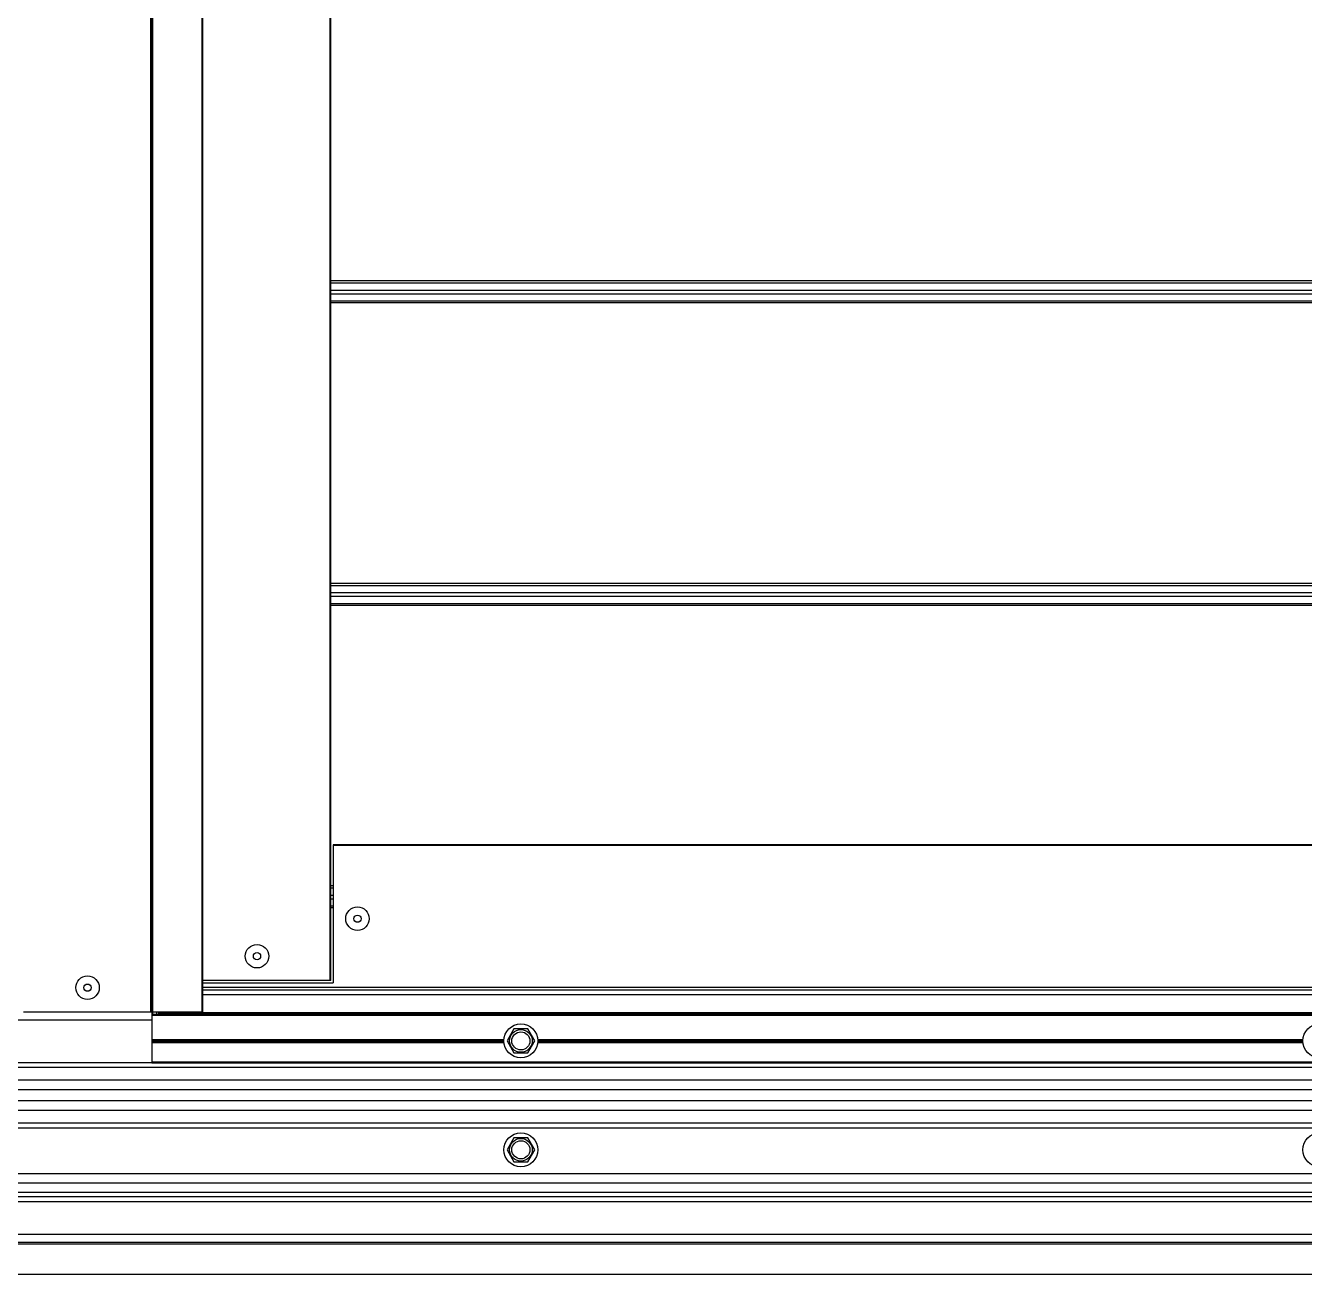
# Model space of a CAD drawing. Header units: millimetres. Extents: x 21899 to 38731, y -5425 to 3612.
# Drawn here: x 23154 to 23682, y -5423 to -4907 of the extents above; entities that cross this region are included whole.
import ezdxf

# ---------------------------------------------------------------- set-up
doc = ezdxf.new("R2010")
doc.units = ezdxf.units.MM

msp = doc.modelspace()

# ---------------------------------------------------------------- linework, layer by layer
at = {"color": 7, "linetype": 'Continuous'}
for p, q in [((23206.26024583445, -4233.211075831639), (23206.26024583445, -5103.432768112425)), ((23227.26024583445, -4776.467433996784), (23227.26024583445, -5103.432768112425)), ((23280.26024583445, -5103.432768112425), (23280.26024583445, -4776.467433996784)), ((23206.26024583445, -5103.432768112425), (23206.26024583445, -5335.467433996784)), ((23227.26024583445, -5103.432768112425), (23227.26024583445, -5314.467433996784)), ((23280.26024583445, -5301.467433996784), (23280.26024583445, -5103.432768112425)), ((24097.26024583445, -5245.467433996784), (23281.26024583445, -5245.467433996784)), ((23281.26024583445, -5245.467433996784), (23281.26024583445, -5302.467433996784)), ((23280.26024583445, -5301.467433996784), (23227.26024583445, -5301.467433996784)), ((23227.26024583445, -5302.467433996784), (23281.26024583445, -5302.467433996784)), ((24150.26024583445, -5305.467433996784), (23227.26024583445, -5305.467433996784)), ((23206.26024583445, -5317.967433996784), (22659.62621607925, -5317.967433996784)), ((23153.26024583445, -5314.467433996784), (23227.26024583445, -5314.467433996784)), ((23206.26024583445, -5315.467433996784), (24171.26024583445, -5315.467433996784)), ((23208.29055198886, -5314.467433996784), (23208.29055198886, -5315.467433996784)), ((23209.26024583445, -5314.667433996785), (24167.26024583445, -5314.667433996785)), ((23209.26024583445, -5315.167433996785), (23209.26024583445, -5314.667433996785)), ((23209.26024583445, -5315.167433996785), (24167.26024583445, -5315.167433996785)), ((23211.41024583446, -5315.167433996785), (23211.41024583446, -5315.467433996784)), ((23216.26024583445, -5314.667433996785), (23216.26024583445, -5314.467433996784)), ((23216.26024583445, -5315.467433996784), (23216.26024583445, -5315.167433996785)), ((23355.91024583446, -5321.531089195187), (23353.06024583445, -5326.467433996784)), ((23361.61024583445, -5321.531089195187), (23355.91024583446, -5321.531089195187)), ((23364.46024583446, -5326.467433996784), (23361.61024583445, -5321.531089195187)), ((23353.06024583445, -5326.467433996784), (23355.91024583446, -5331.403778798283)), ((23361.61024583445, -5331.403778798283), (23364.46024583446, -5326.467433996784)), ((23206.26024583445, -5335.467433996784), (24171.26024583445, -5335.467433996784)), ((23355.91024583446, -5331.403778798283), (23361.61024583445, -5331.403778798283)), ((23355.91024583446, -5366.531089195187), (23353.06024583445, -5371.467433996784)), ((23361.61024583445, -5366.531089195187), (23355.91024583446, -5366.531089195187)), ((23364.46024583446, -5371.467433996784), (23361.61024583445, -5366.531089195187)), ((23353.06024583445, -5371.467433996784), (23355.91024583446, -5376.403778798283)), ((23361.61024583445, -5376.403778798283), (23364.46024583446, -5371.467433996784)), ((23355.91024583446, -5376.403778798283), (23361.61024583445, -5376.403778798283)), ((25027.76024583445, -5392.967433996784), (22358.76024583445, -5392.967433996784)), ((24767.37026534829, -5389.167433996785), (22611.62621607925, -5389.167433996785)), ((21917.10988160016, -5410.391115070133), (25517.10988160016, -5410.391115070133)), ((25098.0734292887, -5409.737602498788), (22266.0734292887, -5409.737602498788)), ((24092.01925509666, -5422.967433996784), (22358.76024583445, -5422.967433996784))]:
    msp.add_line(p, q, dxfattribs=at)
at = {"color": 9, "linetype": 'Continuous'}
for p, q in [((23206.56024583445, -4233.211075831639), (23206.56024583445, -5103.432768112425)), ((23226.96024583446, -4233.211075831639), (23226.96024583446, -5103.432768112425)), ((23205.96024583446, -5103.432768112425), (23205.96024583446, -4776.467433996784)), ((23279.96024583446, -5103.432768112425), (23279.96024583446, -4776.467433996784)), ((24097.26024583445, -5012.445468203687), (23280.26024583445, -5012.445468203687)), ((23280.26024583445, -5013.221925338983), (24097.26024583445, -5013.221925338983)), ((23280.26024583445, -5016.190976861382), (24097.26024583445, -5016.190976861382)), ((23280.26024583445, -5017.743891132084), (24097.26024583445, -5017.743891132084)), ((23280.26024583445, -5020.712942654483), (24097.26024583445, -5020.712942654483)), ((24097.26024583445, -5021.489399789783), (23280.26024583445, -5021.489399789783)), ((23205.96024583446, -5314.467433996784), (23205.96024583446, -5103.432768112425)), ((23206.56024583445, -5103.432768112425), (23206.56024583445, -5314.467433996784)), ((23226.96024583446, -5103.432768112425), (23226.96024583446, -5314.467433996784)), ((23279.96024583446, -5301.467433996784), (23279.96024583446, -5103.432768112425)), ((24097.26024583445, -5137.445468203687), (23280.26024583445, -5137.445468203687)), ((23280.26024583445, -5138.221925338983), (24097.26024583445, -5138.221925338983)), ((23280.26024583445, -5141.190976861382), (24097.26024583445, -5141.190976861382)), ((23280.26024583445, -5142.743891132084), (24097.26024583445, -5142.743891132084)), ((23280.26024583445, -5145.712942654483), (24097.26024583445, -5145.712942654483)), ((24097.26024583445, -5146.489399789783), (23280.26024583445, -5146.489399789783)), ((24097.56024583445, -5245.767433996783), (23281.26024583445, -5245.767433996783)), ((23281.26024583445, -5262.445468203687), (23280.26024583445, -5262.445468203687)), ((23280.26024583445, -5263.221925338983), (23281.26024583445, -5263.221925338983)), ((23280.26024583445, -5266.190976861382), (23281.26024583445, -5266.190976861382)), ((23280.26024583445, -5267.743891132084), (23281.26024583445, -5267.743891132084)), ((23280.26024583445, -5270.712942654483), (23281.26024583445, -5270.712942654483)), ((23281.26024583445, -5271.489399789783), (23280.26024583445, -5271.489399789783)), ((24150.26024583445, -5304.467433996784), (23227.26024583445, -5304.467433996784)), ((24150.26024583445, -5307.467433996784), (23227.26024583445, -5307.467433996784)), ((23206.26024583445, -5315.767433996783), (24171.26024583445, -5315.767433996783)), ((23206.56616766915, -5314.467433996784), (23206.56616766915, -5315.467433996784)), ((23206.26024583445, -5325.820061940884), (23351.81119512026, -5325.820061940884)), ((23351.79545477885, -5326.020061940884), (23206.26024583445, -5326.020061940884)), ((23351.77598617585, -5326.267433996783), (23206.26024583445, -5326.267433996783)), ((23351.77598617585, -5326.667433996785), (23206.26024583445, -5326.667433996785)), ((23351.79545477885, -5326.914806052582), (23206.26024583445, -5326.914806052582)), ((23206.26024583445, -5327.114806052587), (23351.81119512026, -5327.114806052587)), ((23365.70929654875, -5325.820061940884), (23681.81119512026, -5325.820061940884)), ((23365.70929654875, -5327.114806052587), (23681.81119512026, -5327.114806052587)), ((23681.79545477885, -5326.020061940884), (23365.72503689016, -5326.020061940884)), ((23681.79545477885, -5326.914806052582), (23365.72503689016, -5326.914806052582)), ((23681.77598617585, -5326.267433996783), (23365.74450549316, -5326.267433996783)), ((23681.77598617585, -5326.667433996785), (23365.74450549316, -5326.667433996785)), ((23206.26024583445, -5335.467433996784), (22659.62621607925, -5335.467433996784)), ((23206.26024583445, -5335.167433996785), (24171.26024583445, -5335.167433996785)), ((24743.37026534829, -5337.437049502782), (22659.62621607925, -5337.437049502782)), ((24743.37026534829, -5342.734245096586), (22659.62621607925, -5342.734245096586)), ((24743.37026534829, -5346.673476108585), (22659.62621607925, -5346.673476108585)), ((24743.37026534829, -5351.261391884886), (22659.62621607925, -5351.261391884886)), ((24743.37026534829, -5355.200622896884), (22659.62621607925, -5355.200622896884)), ((24743.37026534829, -5360.497818490685), (22659.62621607925, -5360.497818490685)), ((24743.37026534829, -5362.467433996784), (22659.62621607925, -5362.467433996784)), ((24767.37026534829, -5381.382573960584), (22611.62621607925, -5381.382573960584)), ((24767.37026534829, -5385.295614744884), (22611.62621607925, -5385.295614744884)), ((24767.37026534829, -5390.967433996784), (22611.62621607925, -5390.967433996784)), ((25027.76024583445, -5406.467433996784), (22358.76024583445, -5406.467433996784))]:
    msp.add_line(p, q, dxfattribs=at)
msp.add_line((25027.76024583445, -5410.467433996784), (22358.76024583445, -5410.467433996788))
at = {"color": 7, "linetype": 'Continuous'}
for centre, radius in [((23291.26024583445, -5275.967433996784), 4.85), ((23291.26024583445, -5275.967433996784), 1.5), ((23249.76024583445, -5291.467433996784), 4.85), ((23249.76024583445, -5291.467433996784), 1.5), ((23179.76024583445, -5304.467433996784), 4.85), ((23179.76024583445, -5304.467433996784), 1.5), ((23358.76024583445, -5326.467433996784), 7), ((23688.76024583445, -5326.467433996784), 7), ((23358.76024583445, -5326.467433996784), 3.75), ((23358.76024583445, -5371.467433996784), 7), ((23688.76024583445, -5371.467433996784), 7), ((23358.76024583445, -5371.467433996784), 3.75)]:
    msp.add_circle(centre, radius, dxfattribs=at)
at = {"color": 9, "linetype": 'Continuous'}
for centre in [(23358.76024583445, -5326.467433996784), (23358.76024583445, -5371.467433996784)]:
    msp.add_circle(centre, 4.7, dxfattribs=at)

doc.saveas('drawing.dxf')
